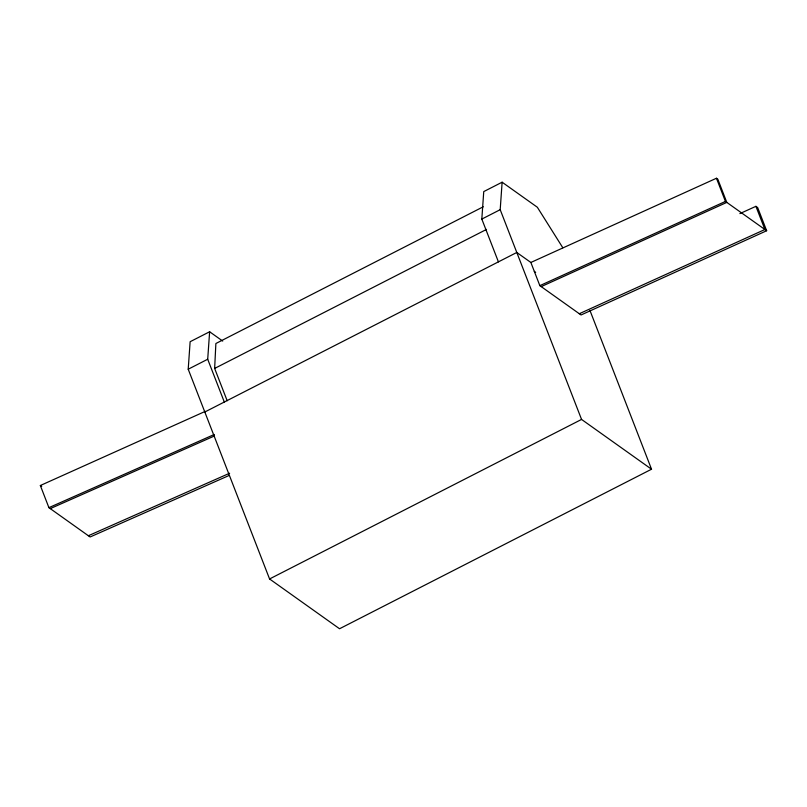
<?xml version="1.0" encoding="UTF-8"?>
<svg xmlns="http://www.w3.org/2000/svg" width="807" height="807" viewBox="0 0 807 807"><rect width="100%" height="100%" fill="white"/><g stroke="black" fill="none" stroke-linecap="round" stroke-linejoin="round"><path stroke-width="1.21" d="M227.181 400.746L214.642 368.436L215.873 343.51L483.272 206.774M589.947 310.433L651.531 469.22L339.545 628.754L269.568 578.962L188.213 369.213L190.129 341.724L209.628 331.758L222.702 341.068M224.306 402.037L207.702 359.246L209.628 331.758M498.423 261.872L481.819 219.08L483.746 191.592L502.125 182.2L537.341 207.248L562.802 247.749M651.531 469.22L581.554 419.428L500.199 209.679L502.125 182.2M188.213 369.213L207.702 359.246M481.819 219.08L500.199 209.679M214.642 368.436L486.52 229.41M204.807 412.004L516.793 252.47L530.855 262.467L539.843 285.648L581.05 314.972L766.65 230.741L757.662 207.57L755.917 206.33L739.878 213.603M269.568 578.962L581.554 419.428M530.855 262.467L716.455 178.246L717.816 179.215L726.804 202.396L541.204 286.616M539.843 285.648L725.443 201.427L766.65 230.741M579.305 313.731L764.905 229.501L755.917 206.33M229.077 475.484L90.112 536.978L48.904 507.653L40.35 485.511L205.311 411.348M48.904 507.653L214.279 434.479M50.266 508.622L214.491 435.951M88.367 535.737L229.622 473.225M534.305 271.384L535.677 272.352M40.35 485.511L41.712 486.48M716.455 178.246L725.443 201.427"/></g></svg>
